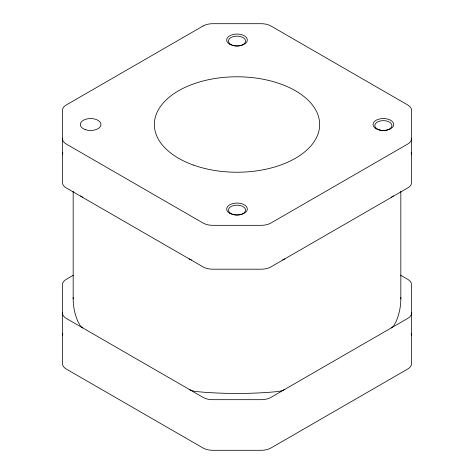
<?xml version="1.0" encoding="UTF-8"?>
<svg xmlns="http://www.w3.org/2000/svg" width="474" height="474" viewBox="0 0 474 474"><rect width="100%" height="100%" fill="white"/><g stroke="black" fill="none" stroke-linecap="round" stroke-linejoin="round"><path stroke-width="0.71" d="M391.186 197.474L393.355 195.851M391.186 327.961L393.355 326.337L395.909 321.976A165.296 95.434 0 0 0 400.808 297.536M73.328 275.252L66.419 279.239A13.776 7.951 0 0 0 62.384 284.868L62.384 363.487A13.776 7.951 0 0 0 66.419 369.116L203.008 447.971A13.776 7.951 0 0 0 212.749 450.3L261.251 450.3A13.776 7.951 0 0 0 270.992 447.971L407.581 369.116A13.776 7.951 0 0 0 411.616 363.487L411.616 284.868A13.776 7.951 0 0 0 407.581 279.239L400.672 275.252M80.645 195.851L82.814 197.474M82.814 327.961L80.645 326.337L78.092 321.976A165.296 95.434 0 0 1 73.192 297.536M400.826 191.235L400.826 298.869M73.174 191.235L73.174 298.869M191.449 259.942A13.776 7.951 0 0 1 189.185 258.887M284.815 389.373A13.776 7.951 0 0 1 277.148 391.613L270.536 392.194A259.088 149.583 0 0 1 203.464 392.194L196.852 391.613A13.776 7.951 0 0 1 189.185 389.373M284.815 258.887A13.776 7.951 0 0 1 282.551 259.942M411.616 312.87A13.776 7.951 0 0 1 407.581 318.492L270.992 397.348A13.776 7.951 0 0 1 261.251 399.683L212.749 399.683A13.776 7.951 0 0 1 203.008 397.348L66.419 318.492A13.776 7.951 0 0 1 62.384 312.87M411.148 333.423A13.776 7.951 0 0 1 411.616 335.485M411.148 152.32A13.776 7.951 0 0 1 411.616 154.382M411.616 138.515A13.776 7.951 0 0 1 407.581 144.137L270.992 222.993A13.776 7.951 0 0 1 261.251 225.328L212.749 225.328A13.776 7.951 0 0 1 203.008 222.993L66.419 144.137A13.776 7.951 0 0 1 62.384 138.515M62.384 154.382A13.776 7.951 0 0 1 62.852 152.32M62.384 335.485A13.776 7.951 0 0 1 62.852 333.423M203.008 26.029L66.419 104.884A13.776 7.951 0 0 0 62.384 110.513L62.384 182.383A13.776 7.951 0 0 0 66.419 188.012L203.008 266.868A13.776 7.951 0 0 0 212.749 269.196L261.251 269.196A13.776 7.951 0 0 0 270.992 266.868L407.581 188.012A13.776 7.951 0 0 0 411.616 182.383L411.616 110.513A13.776 7.951 0 0 0 407.581 104.884L270.992 26.029A13.776 7.951 0 0 0 261.251 23.7L212.749 23.7A13.776 7.951 0 0 0 203.008 26.029M376.066 128.732A10.333 5.966 0 0 0 393.355 126.054A10.333 5.966 0 0 0 380.699 118.749A10.333 5.966 0 0 0 376.066 128.732M229.694 44.224A10.333 5.966 0 0 0 246.978 41.552A10.333 5.966 0 0 0 234.328 34.241A10.333 5.966 0 0 0 229.694 44.224M85.462 129.68A10.333 5.966 0 0 0 100.962 124.514A10.333 5.966 0 0 0 85.462 119.347A10.333 5.966 0 0 0 85.462 129.68M229.694 213.241A10.333 5.966 0 0 0 246.978 210.563A10.333 5.966 0 0 0 234.328 203.257A10.333 5.966 0 0 0 229.694 213.241M232.716 45.35A8.562 4.941 0 0 0 245.562 41.072A8.562 4.941 0 0 0 232.716 36.788A8.562 4.941 0 0 0 232.716 45.35M379.093 129.858A8.562 4.941 0 0 0 391.933 125.58A8.562 4.941 0 0 0 379.093 121.297A8.562 4.941 0 0 0 379.093 129.858M193.25 165.005A82.66 47.726 0 0 0 319.612 126.143A82.66 47.726 0 0 0 198.138 82.393A82.66 47.726 0 0 0 193.25 165.005M232.716 214.367A8.562 4.941 0 0 0 245.562 210.089A8.562 4.941 0 0 0 232.716 205.805A8.562 4.941 0 0 0 232.716 214.367"/></g></svg>
